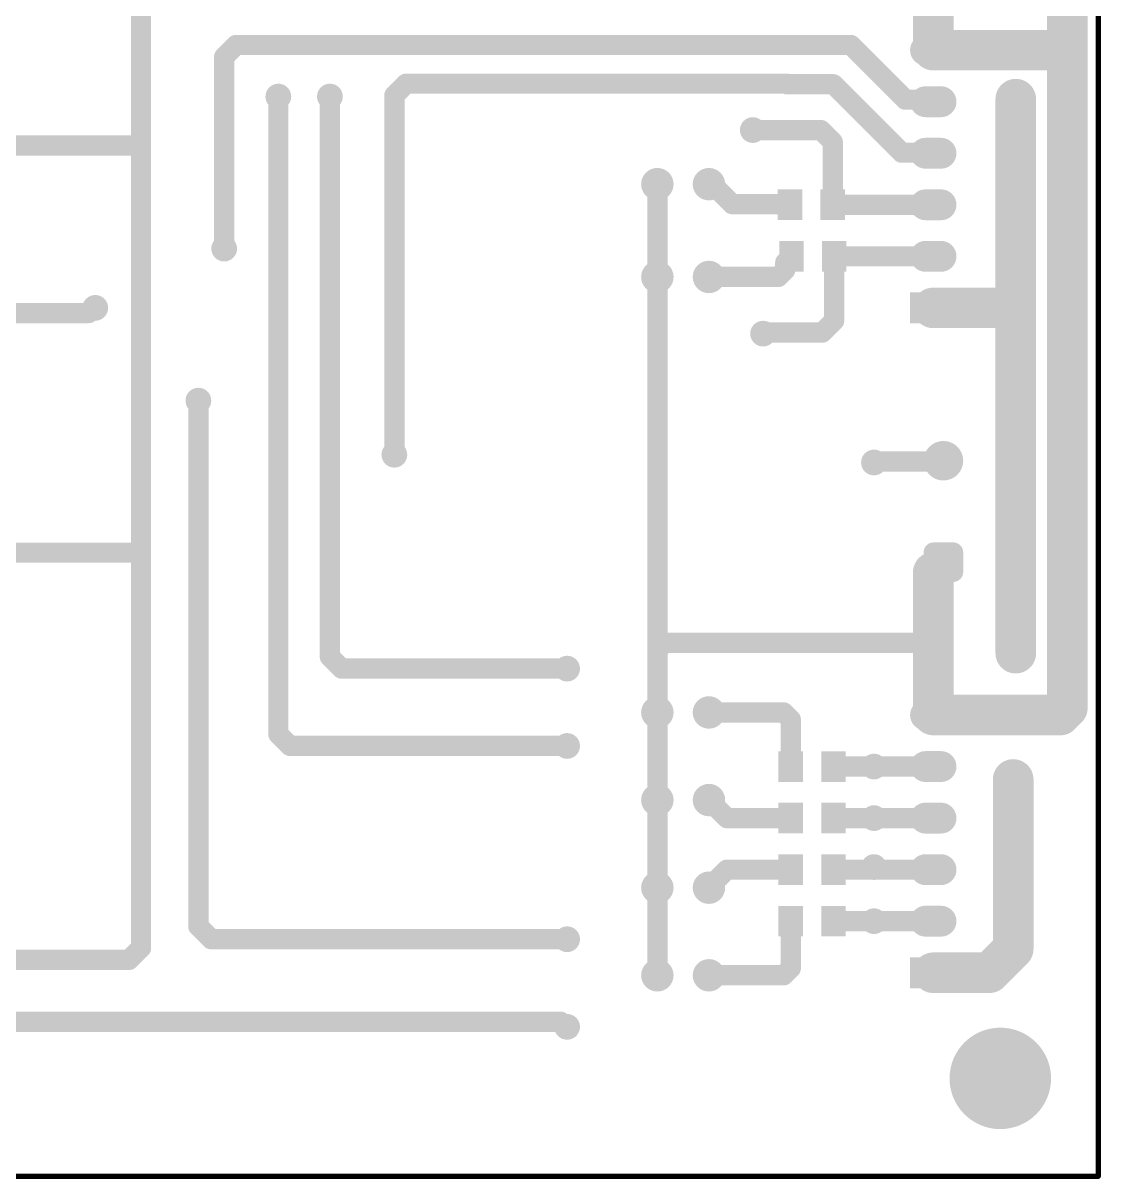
# Model space of a CAD drawing. Header units: millimetres. Extents: x 27 to 180, y 43 to 150.
# Drawn here: x 126.8 to 179.8, y 42.7 to 99.6 of the extents above; entities that cross this region are included whole.
import ezdxf

# ---------------------------------------------------------------- set-up
doc = ezdxf.new("R2010")
doc.units = ezdxf.units.MM
for name, color, linetype in [('BottomLayer', 5, 'Continuous'), ('Mechanical1', 6, 'Continuous'), ('MultiLayer', 9, 'Continuous'), ('PadHoleLayer', 156, 'Continuous'), ('ViaHoleLayer', 16, 'Continuous')]:
    doc.layers.add(name, color=color, linetype=linetype)

# ---------------------------------------------------------------- blocks, each defined once
blk = doc.blocks.new('V______CRCW0805__3_IPC_A_B_1')
at = {"layer": 'BottomLayer'}
for points in [[(-1.654, 0.754), (-0.448, 0.754), (-0.448, -0.754), (-1.654, -0.754)], [(0.448, 0.754), (1.654, 0.754), (1.654, -0.754), (0.448, -0.754)]]:
    blk.add_hatch(color=5, dxfattribs=at).paths.add_polyline_path(points)
blk = doc.blocks.new('V______CRCW0805__3_IPC_A_B_2')
at = {"layer": 'BottomLayer'}
for points in [[(-1.654, 0.754), (-0.448, 0.754), (-0.448, -0.754), (-1.654, -0.754)], [(0.448, 0.754), (1.654, 0.754), (1.654, -0.754), (0.448, -0.754)]]:
    blk.add_hatch(color=5, dxfattribs=at).paths.add_polyline_path(points)
blk = doc.blocks.new('V______CRCW0805__3_IPC_A_B_3')
at = {"layer": 'BottomLayer'}
for points in [[(-1.654, 0.754), (-0.448, 0.754), (-0.448, -0.754), (-1.654, -0.754)], [(0.448, 0.754), (1.654, 0.754), (1.654, -0.754), (0.448, -0.754)]]:
    blk.add_hatch(color=5, dxfattribs=at).paths.add_polyline_path(points)
blk = doc.blocks.new('V______CRCW0805__3_IPC_A_B_4')
at = {"layer": 'BottomLayer'}
for points in [[(-1.654, 0.754), (-0.448, 0.754), (-0.448, -0.754), (-1.654, -0.754)], [(0.448, 0.754), (1.654, 0.754), (1.654, -0.754), (0.448, -0.754)]]:
    blk.add_hatch(color=5, dxfattribs=at).paths.add_polyline_path(points)
blk = doc.blocks.new('V______CRCW0805__3_IPC_A_B_5')
at = {"layer": 'BottomLayer'}
for points in [[(-1.654, 0.754), (-0.448, 0.754), (-0.448, -0.754), (-1.654, -0.754)], [(0.448, 0.754), (1.654, 0.754), (1.654, -0.754), (0.448, -0.754)]]:
    blk.add_hatch(color=5, dxfattribs=at).paths.add_polyline_path(points)
blk = doc.blocks.new('V______CRCW0805__3_IPC_A_B_6')
at = {"layer": 'BottomLayer'}
for points in [[(-1.654, 0.754), (-0.448, 0.754), (-0.448, -0.754), (-1.654, -0.754)], [(0.448, 0.754), (1.654, 0.754), (1.654, -0.754), (0.448, -0.754)]]:
    blk.add_hatch(color=5, dxfattribs=at).paths.add_polyline_path(points)
blk = doc.blocks.new('T____3___7')
at = {"layer": 'BottomLayer'}
h = blk.add_hatch(color=5, dxfattribs=at)
edge = h.paths.add_edge_path()
edge.add_arc((-1.27, 0), 0.8, 0, 360)
h = blk.add_hatch(color=5, dxfattribs=at)
edge = h.paths.add_edge_path()
edge.add_arc((1.27, 0), 0.8, 0, 360)
at = {"layer": 'MultiLayer'}
h = blk.add_hatch(color=9, dxfattribs=at)
edge = h.paths.add_edge_path()
edge.add_arc((-1.27, 0), 0.8, 0, 360)
h = blk.add_hatch(color=9, dxfattribs=at)
edge = h.paths.add_edge_path()
edge.add_arc((1.27, 0), 0.8, 0, 360)
at = {"layer": 'PadHoleLayer'}
h = blk.add_hatch(color=156, dxfattribs=at)
edge = h.paths.add_edge_path()
edge.add_arc((-1.27, 0), 0.5, 0, 360)
h = blk.add_hatch(color=156, dxfattribs=at)
edge = h.paths.add_edge_path()
edge.add_arc((1.27, 0), 0.5, 0, 360)
blk = doc.blocks.new('T____3___8')
at = {"layer": 'BottomLayer'}
h = blk.add_hatch(color=5, dxfattribs=at)
edge = h.paths.add_edge_path()
edge.add_arc((-1.27, 0), 0.8, 0, 360)
h = blk.add_hatch(color=5, dxfattribs=at)
edge = h.paths.add_edge_path()
edge.add_arc((1.27, 0), 0.8, 0, 360)
at = {"layer": 'MultiLayer'}
h = blk.add_hatch(color=9, dxfattribs=at)
edge = h.paths.add_edge_path()
edge.add_arc((-1.27, 0), 0.8, 0, 360)
h = blk.add_hatch(color=9, dxfattribs=at)
edge = h.paths.add_edge_path()
edge.add_arc((1.27, 0), 0.8, 0, 360)
at = {"layer": 'PadHoleLayer'}
h = blk.add_hatch(color=156, dxfattribs=at)
edge = h.paths.add_edge_path()
edge.add_arc((-1.27, 0), 0.5, 0, 360)
h = blk.add_hatch(color=156, dxfattribs=at)
edge = h.paths.add_edge_path()
edge.add_arc((1.27, 0), 0.5, 0, 360)
blk = doc.blocks.new('T____3___9')
at = {"layer": 'BottomLayer'}
h = blk.add_hatch(color=5, dxfattribs=at)
edge = h.paths.add_edge_path()
edge.add_arc((-1.27, 0), 0.8, 0, 360)
h = blk.add_hatch(color=5, dxfattribs=at)
edge = h.paths.add_edge_path()
edge.add_arc((1.27, 0), 0.8, 0, 360)
at = {"layer": 'MultiLayer'}
h = blk.add_hatch(color=9, dxfattribs=at)
edge = h.paths.add_edge_path()
edge.add_arc((-1.27, 0), 0.8, 0, 360)
h = blk.add_hatch(color=9, dxfattribs=at)
edge = h.paths.add_edge_path()
edge.add_arc((1.27, 0), 0.8, 0, 360)
at = {"layer": 'PadHoleLayer'}
h = blk.add_hatch(color=156, dxfattribs=at)
edge = h.paths.add_edge_path()
edge.add_arc((-1.27, 0), 0.5, 0, 360)
h = blk.add_hatch(color=156, dxfattribs=at)
edge = h.paths.add_edge_path()
edge.add_arc((1.27, 0), 0.5, 0, 360)
blk = doc.blocks.new('T____3___10')
at = {"layer": 'BottomLayer'}
h = blk.add_hatch(color=5, dxfattribs=at)
edge = h.paths.add_edge_path()
edge.add_arc((-1.27, 0), 0.8, 0, 360)
h = blk.add_hatch(color=5, dxfattribs=at)
edge = h.paths.add_edge_path()
edge.add_arc((1.27, 0), 0.8, 0, 360)
at = {"layer": 'MultiLayer'}
h = blk.add_hatch(color=9, dxfattribs=at)
edge = h.paths.add_edge_path()
edge.add_arc((-1.27, 0), 0.8, 0, 360)
h = blk.add_hatch(color=9, dxfattribs=at)
edge = h.paths.add_edge_path()
edge.add_arc((1.27, 0), 0.8, 0, 360)
at = {"layer": 'PadHoleLayer'}
h = blk.add_hatch(color=156, dxfattribs=at)
edge = h.paths.add_edge_path()
edge.add_arc((-1.27, 0), 0.5, 0, 360)
h = blk.add_hatch(color=156, dxfattribs=at)
edge = h.paths.add_edge_path()
edge.add_arc((1.27, 0), 0.5, 0, 360)
blk = doc.blocks.new('T____3___11')
at = {"layer": 'BottomLayer'}
h = blk.add_hatch(color=5, dxfattribs=at)
edge = h.paths.add_edge_path()
edge.add_arc((-1.27, 0), 0.8, 0, 360)
h = blk.add_hatch(color=5, dxfattribs=at)
edge = h.paths.add_edge_path()
edge.add_arc((1.27, 0), 0.8, 0, 360)
at = {"layer": 'MultiLayer'}
h = blk.add_hatch(color=9, dxfattribs=at)
edge = h.paths.add_edge_path()
edge.add_arc((-1.27, 0), 0.8, 0, 360)
h = blk.add_hatch(color=9, dxfattribs=at)
edge = h.paths.add_edge_path()
edge.add_arc((1.27, 0), 0.8, 0, 360)
at = {"layer": 'PadHoleLayer'}
h = blk.add_hatch(color=156, dxfattribs=at)
edge = h.paths.add_edge_path()
edge.add_arc((-1.27, 0), 0.5, 0, 360)
h = blk.add_hatch(color=156, dxfattribs=at)
edge = h.paths.add_edge_path()
edge.add_arc((1.27, 0), 0.5, 0, 360)
blk = doc.blocks.new('T____3___12')
at = {"layer": 'BottomLayer'}
h = blk.add_hatch(color=5, dxfattribs=at)
edge = h.paths.add_edge_path()
edge.add_arc((-1.27, 0), 0.8, 0, 360)
h = blk.add_hatch(color=5, dxfattribs=at)
edge = h.paths.add_edge_path()
edge.add_arc((1.27, 0), 0.8, 0, 360)
at = {"layer": 'MultiLayer'}
h = blk.add_hatch(color=9, dxfattribs=at)
edge = h.paths.add_edge_path()
edge.add_arc((-1.27, 0), 0.8, 0, 360)
h = blk.add_hatch(color=9, dxfattribs=at)
edge = h.paths.add_edge_path()
edge.add_arc((1.27, 0), 0.8, 0, 360)
at = {"layer": 'PadHoleLayer'}
h = blk.add_hatch(color=156, dxfattribs=at)
edge = h.paths.add_edge_path()
edge.add_arc((-1.27, 0), 0.5, 0, 360)
h = blk.add_hatch(color=156, dxfattribs=at)
edge = h.paths.add_edge_path()
edge.add_arc((1.27, 0), 0.5, 0, 360)
blk = doc.blocks.new('691101710002_69')
at = {"layer": 'BottomLayer'}
h = blk.add_hatch(color=5, dxfattribs=at)
edge = h.paths.add_edge_path()
edge.add_arc((-2.988, -0.013), 0.487, 90, 180)
edge.add_line((-3.475, -0.013), (-3.475, -0.988))
edge.add_arc((-2.988, -0.988), 0.487, 180, 270)
edge.add_line((-2.988, -1.475), (-2.013, -1.475))
edge.add_arc((-2.013, -0.988), 0.487, 270, 360)
edge.add_line((-1.525, -0.988), (-1.525, -0.013))
edge.add_arc((-2.013, -0.013), 0.487, 0, 90)
edge.add_line((-2.013, 0.475), (-2.988, 0.475))
h = blk.add_hatch(color=5, dxfattribs=at)
edge = h.paths.add_edge_path()
edge.add_arc((2.5, -0.5), 0.975, 0, 360)
at = {"layer": 'MultiLayer'}
h = blk.add_hatch(color=9, dxfattribs=at)
edge = h.paths.add_edge_path()
edge.add_arc((-2.988, -0.013), 0.487, 90, 180)
edge.add_line((-3.475, -0.013), (-3.475, -0.988))
edge.add_arc((-2.988, -0.988), 0.487, 180, 270)
edge.add_line((-2.988, -1.475), (-2.013, -1.475))
edge.add_arc((-2.013, -0.988), 0.487, 270, 360)
edge.add_line((-1.525, -0.988), (-1.525, -0.013))
edge.add_arc((-2.013, -0.013), 0.487, 0, 90)
edge.add_line((-2.013, 0.475), (-2.988, 0.475))
h = blk.add_hatch(color=9, dxfattribs=at)
edge = h.paths.add_edge_path()
edge.add_arc((2.5, -0.5), 0.975, 0, 360)
at = {"layer": 'PadHoleLayer'}
h = blk.add_hatch(color=156, dxfattribs=at)
edge = h.paths.add_edge_path()
edge.add_arc((-2.5, -0.5), 0.65, 0, 360)
h = blk.add_hatch(color=156, dxfattribs=at)
edge = h.paths.add_edge_path()
edge.add_arc((2.5, -0.5), 0.65, 0, 360)
blk = doc.blocks.new('2_54_C___________6_B_70')
at = {"layer": 'BottomLayer'}
blk.add_hatch(color=5, dxfattribs=at).paths.add_polyline_path([(-0.508, 1.27), (1.016, 1.27), (1.016, -1.016), (-0.508, -1.016)])
h = blk.add_hatch(color=5, dxfattribs=at)
edge = h.paths.add_edge_path()
edge.add_arc((2.794, -0.254), 0.762, 180, 360)
edge.add_line((3.556, -0.254), (3.556, 0.508))
edge.add_arc((2.794, 0.508), 0.762, 0, 180)
edge.add_line((2.032, 0.508), (2.032, -0.254))
h = blk.add_hatch(color=5, dxfattribs=at)
edge = h.paths.add_edge_path()
edge.add_arc((5.334, -0.254), 0.762, 180, 360)
edge.add_line((6.096, -0.254), (6.096, 0.508))
edge.add_arc((5.334, 0.508), 0.762, 0, 180)
edge.add_line((4.572, 0.508), (4.572, -0.254))
h = blk.add_hatch(color=5, dxfattribs=at)
edge = h.paths.add_edge_path()
edge.add_arc((7.874, -0.254), 0.762, 180, 360)
edge.add_line((8.636, -0.254), (8.636, 0.508))
edge.add_arc((7.874, 0.508), 0.762, 0, 180)
edge.add_line((7.112, 0.508), (7.112, -0.254))
h = blk.add_hatch(color=5, dxfattribs=at)
edge = h.paths.add_edge_path()
edge.add_arc((10.414, -0.254), 0.762, 180, 360)
edge.add_line((11.176, -0.254), (11.176, 0.508))
edge.add_arc((10.414, 0.508), 0.762, 0, 180)
edge.add_line((9.652, 0.508), (9.652, -0.254))
h = blk.add_hatch(color=5, dxfattribs=at)
edge = h.paths.add_edge_path()
edge.add_arc((12.954, -0.254), 0.762, 180, 360)
edge.add_line((13.716, -0.254), (13.716, 0.508))
edge.add_arc((12.954, 0.508), 0.762, 0, 180)
edge.add_line((12.192, 0.508), (12.192, -0.254))
at = {"layer": 'MultiLayer'}
blk.add_hatch(color=9, dxfattribs=at).paths.add_polyline_path([(-0.508, 1.27), (1.016, 1.27), (1.016, -1.016), (-0.508, -1.016)])
h = blk.add_hatch(color=9, dxfattribs=at)
edge = h.paths.add_edge_path()
edge.add_arc((2.794, -0.254), 0.762, 180, 360)
edge.add_line((3.556, -0.254), (3.556, 0.508))
edge.add_arc((2.794, 0.508), 0.762, 0, 180)
edge.add_line((2.032, 0.508), (2.032, -0.254))
h = blk.add_hatch(color=9, dxfattribs=at)
edge = h.paths.add_edge_path()
edge.add_arc((5.334, -0.254), 0.762, 180, 360)
edge.add_line((6.096, -0.254), (6.096, 0.508))
edge.add_arc((5.334, 0.508), 0.762, 0, 180)
edge.add_line((4.572, 0.508), (4.572, -0.254))
h = blk.add_hatch(color=9, dxfattribs=at)
edge = h.paths.add_edge_path()
edge.add_arc((7.874, -0.254), 0.762, 180, 360)
edge.add_line((8.636, -0.254), (8.636, 0.508))
edge.add_arc((7.874, 0.508), 0.762, 0, 180)
edge.add_line((7.112, 0.508), (7.112, -0.254))
h = blk.add_hatch(color=9, dxfattribs=at)
edge = h.paths.add_edge_path()
edge.add_arc((10.414, -0.254), 0.762, 180, 360)
edge.add_line((11.176, -0.254), (11.176, 0.508))
edge.add_arc((10.414, 0.508), 0.762, 0, 180)
edge.add_line((9.652, 0.508), (9.652, -0.254))
h = blk.add_hatch(color=9, dxfattribs=at)
edge = h.paths.add_edge_path()
edge.add_arc((12.954, -0.254), 0.762, 180, 360)
edge.add_line((13.716, -0.254), (13.716, 0.508))
edge.add_arc((12.954, 0.508), 0.762, 0, 180)
edge.add_line((12.192, 0.508), (12.192, -0.254))
at = {"layer": 'PadHoleLayer'}
h = blk.add_hatch(color=156, dxfattribs=at)
edge = h.paths.add_edge_path()
edge.add_arc((0.254, 0.127), 0.508, 0, 360)
h = blk.add_hatch(color=156, dxfattribs=at)
edge = h.paths.add_edge_path()
edge.add_arc((2.794, 0.127), 0.508, 0, 360)
h = blk.add_hatch(color=156, dxfattribs=at)
edge = h.paths.add_edge_path()
edge.add_arc((5.334, 0.127), 0.508, 0, 360)
h = blk.add_hatch(color=156, dxfattribs=at)
edge = h.paths.add_edge_path()
edge.add_arc((7.874, 0.127), 0.508, 0, 360)
h = blk.add_hatch(color=156, dxfattribs=at)
edge = h.paths.add_edge_path()
edge.add_arc((10.414, 0.127), 0.508, 0, 360)
h = blk.add_hatch(color=156, dxfattribs=at)
edge = h.paths.add_edge_path()
edge.add_arc((12.954, 0.127), 0.508, 0, 360)
blk = doc.blocks.new('2_54_C___________6_B_71')
at = {"layer": 'BottomLayer'}
blk.add_hatch(color=5, dxfattribs=at).paths.add_polyline_path([(-0.508, 1.27), (1.016, 1.27), (1.016, -1.016), (-0.508, -1.016)])
h = blk.add_hatch(color=5, dxfattribs=at)
edge = h.paths.add_edge_path()
edge.add_arc((2.794, -0.254), 0.762, 180, 360)
edge.add_line((3.556, -0.254), (3.556, 0.508))
edge.add_arc((2.794, 0.508), 0.762, 0, 180)
edge.add_line((2.032, 0.508), (2.032, -0.254))
h = blk.add_hatch(color=5, dxfattribs=at)
edge = h.paths.add_edge_path()
edge.add_arc((5.334, -0.254), 0.762, 180, 360)
edge.add_line((6.096, -0.254), (6.096, 0.508))
edge.add_arc((5.334, 0.508), 0.762, 0, 180)
edge.add_line((4.572, 0.508), (4.572, -0.254))
h = blk.add_hatch(color=5, dxfattribs=at)
edge = h.paths.add_edge_path()
edge.add_arc((7.874, -0.254), 0.762, 180, 360)
edge.add_line((8.636, -0.254), (8.636, 0.508))
edge.add_arc((7.874, 0.508), 0.762, 0, 180)
edge.add_line((7.112, 0.508), (7.112, -0.254))
h = blk.add_hatch(color=5, dxfattribs=at)
edge = h.paths.add_edge_path()
edge.add_arc((10.414, -0.254), 0.762, 180, 360)
edge.add_line((11.176, -0.254), (11.176, 0.508))
edge.add_arc((10.414, 0.508), 0.762, 0, 180)
edge.add_line((9.652, 0.508), (9.652, -0.254))
h = blk.add_hatch(color=5, dxfattribs=at)
edge = h.paths.add_edge_path()
edge.add_arc((12.954, -0.254), 0.762, 180, 360)
edge.add_line((13.716, -0.254), (13.716, 0.508))
edge.add_arc((12.954, 0.508), 0.762, 0, 180)
edge.add_line((12.192, 0.508), (12.192, -0.254))
at = {"layer": 'MultiLayer'}
blk.add_hatch(color=9, dxfattribs=at).paths.add_polyline_path([(-0.508, 1.27), (1.016, 1.27), (1.016, -1.016), (-0.508, -1.016)])
h = blk.add_hatch(color=9, dxfattribs=at)
edge = h.paths.add_edge_path()
edge.add_arc((2.794, -0.254), 0.762, 180, 360)
edge.add_line((3.556, -0.254), (3.556, 0.508))
edge.add_arc((2.794, 0.508), 0.762, 0, 180)
edge.add_line((2.032, 0.508), (2.032, -0.254))
h = blk.add_hatch(color=9, dxfattribs=at)
edge = h.paths.add_edge_path()
edge.add_arc((5.334, -0.254), 0.762, 180, 360)
edge.add_line((6.096, -0.254), (6.096, 0.508))
edge.add_arc((5.334, 0.508), 0.762, 0, 180)
edge.add_line((4.572, 0.508), (4.572, -0.254))
h = blk.add_hatch(color=9, dxfattribs=at)
edge = h.paths.add_edge_path()
edge.add_arc((7.874, -0.254), 0.762, 180, 360)
edge.add_line((8.636, -0.254), (8.636, 0.508))
edge.add_arc((7.874, 0.508), 0.762, 0, 180)
edge.add_line((7.112, 0.508), (7.112, -0.254))
h = blk.add_hatch(color=9, dxfattribs=at)
edge = h.paths.add_edge_path()
edge.add_arc((10.414, -0.254), 0.762, 180, 360)
edge.add_line((11.176, -0.254), (11.176, 0.508))
edge.add_arc((10.414, 0.508), 0.762, 0, 180)
edge.add_line((9.652, 0.508), (9.652, -0.254))
h = blk.add_hatch(color=9, dxfattribs=at)
edge = h.paths.add_edge_path()
edge.add_arc((12.954, -0.254), 0.762, 180, 360)
edge.add_line((13.716, -0.254), (13.716, 0.508))
edge.add_arc((12.954, 0.508), 0.762, 0, 180)
edge.add_line((12.192, 0.508), (12.192, -0.254))
at = {"layer": 'PadHoleLayer'}
h = blk.add_hatch(color=156, dxfattribs=at)
edge = h.paths.add_edge_path()
edge.add_arc((0.254, 0.127), 0.508, 0, 360)
h = blk.add_hatch(color=156, dxfattribs=at)
edge = h.paths.add_edge_path()
edge.add_arc((2.794, 0.127), 0.508, 0, 360)
h = blk.add_hatch(color=156, dxfattribs=at)
edge = h.paths.add_edge_path()
edge.add_arc((5.334, 0.127), 0.508, 0, 360)
h = blk.add_hatch(color=156, dxfattribs=at)
edge = h.paths.add_edge_path()
edge.add_arc((7.874, 0.127), 0.508, 0, 360)
h = blk.add_hatch(color=156, dxfattribs=at)
edge = h.paths.add_edge_path()
edge.add_arc((10.414, 0.127), 0.508, 0, 360)
h = blk.add_hatch(color=156, dxfattribs=at)
edge = h.paths.add_edge_path()
edge.add_arc((12.954, 0.127), 0.508, 0, 360)

msp = doc.modelspace()

# ---------------------------------------------------------------- hatches: boundary and pattern name
at = {"layer": 'BottomLayer'}
h = msp.add_hatch(color=5, dxfattribs=at)
edge = h.paths.add_edge_path()
edge.add_arc((139.319, 96.012), 0.635, 0, 360)
h = msp.add_hatch(color=5, dxfattribs=at)
edge = h.paths.add_edge_path()
edge.add_arc((141.859, 96.012), 0.635, 0, 360)
h = msp.add_hatch(color=5, dxfattribs=at)
edge = h.paths.add_edge_path()
edge.add_arc((175.641, 95.885), 0.635, 0, 360)
h = msp.add_hatch(color=5, dxfattribs=at)
edge = h.paths.add_edge_path()
edge.add_arc((162.687, 94.361), 0.635, 0, 360)
h = msp.add_hatch(color=5, dxfattribs=at)
edge = h.paths.add_edge_path()
edge.add_arc((136.652, 88.519), 0.635, 0, 360)
h = msp.add_hatch(color=5, dxfattribs=at)
edge = h.paths.add_edge_path()
edge.add_arc((130.302, 85.598), 0.635, 0, 360)
h = msp.add_hatch(color=5, dxfattribs=at)
edge = h.paths.add_edge_path()
edge.add_arc((163.195, 84.328), 0.635, 0, 360)
h = msp.add_hatch(color=5, dxfattribs=at)
edge = h.paths.add_edge_path()
edge.add_arc((135.382, 81.026), 0.635, 0, 360)
h = msp.add_hatch(color=5, dxfattribs=at)
edge = h.paths.add_edge_path()
edge.add_arc((145.034, 78.359), 0.635, 0, 360)
h = msp.add_hatch(color=5, dxfattribs=at)
edge = h.paths.add_edge_path()
edge.add_arc((168.656, 77.978), 0.635, 0, 360)
h = msp.add_hatch(color=5, dxfattribs=at)
edge = h.paths.add_edge_path()
edge.add_arc((175.641, 68.58), 0.635, 0, 360)
h = msp.add_hatch(color=5, dxfattribs=at)
edge = h.paths.add_edge_path()
edge.add_arc((153.543, 67.818), 0.635, 0, 360)
h = msp.add_hatch(color=5, dxfattribs=at)
edge = h.paths.add_edge_path()
edge.add_arc((153.543, 64.008), 0.635, 0, 360)
h = msp.add_hatch(color=5, dxfattribs=at)
edge = h.paths.add_edge_path()
edge.add_arc((168.656, 62.992), 0.635, 0, 360)
h = msp.add_hatch(color=5, dxfattribs=at)
edge = h.paths.add_edge_path()
edge.add_arc((175.514, 62.357), 0.635, 0, 360)
h = msp.add_hatch(color=5, dxfattribs=at)
edge = h.paths.add_edge_path()
edge.add_arc((168.656, 60.452), 0.635, 0, 360)
h = msp.add_hatch(color=5, dxfattribs=at)
edge = h.paths.add_edge_path()
edge.add_arc((168.656, 58.039), 0.635, 0, 360)
h = msp.add_hatch(color=5, dxfattribs=at)
edge = h.paths.add_edge_path()
edge.add_arc((168.656, 55.372), 0.635, 0, 360)
h = msp.add_hatch(color=5, dxfattribs=at)
edge = h.paths.add_edge_path()
edge.add_arc((153.543, 54.483), 0.635, 0, 360)
h = msp.add_hatch(color=5, dxfattribs=at)
edge = h.paths.add_edge_path()
edge.add_arc((153.543, 50.165), 0.635, 0, 360)
h = msp.add_hatch(color=5, dxfattribs=at)
edge = h.paths.add_edge_path()
edge.add_arc((174.879, 47.625), 2.5, 0, 360)
at = {"layer": 'PadHoleLayer'}
h = msp.add_hatch(color=156, dxfattribs=at)
edge = h.paths.add_edge_path()
edge.add_arc((174.879, 47.625), 1.5, 0, 360)
at = {"layer": 'ViaHoleLayer'}
h = msp.add_hatch(color=16, dxfattribs=at)
edge = h.paths.add_edge_path()
edge.add_arc((139.319, 96.012), 0.356, 0, 360)
h = msp.add_hatch(color=16, dxfattribs=at)
edge = h.paths.add_edge_path()
edge.add_arc((141.859, 96.012), 0.356, 0, 360)
h = msp.add_hatch(color=16, dxfattribs=at)
edge = h.paths.add_edge_path()
edge.add_arc((175.641, 95.885), 0.356, 0, 360)
h = msp.add_hatch(color=16, dxfattribs=at)
edge = h.paths.add_edge_path()
edge.add_arc((162.687, 94.361), 0.356, 0, 360)
h = msp.add_hatch(color=16, dxfattribs=at)
edge = h.paths.add_edge_path()
edge.add_arc((136.652, 88.519), 0.356, 0, 360)
h = msp.add_hatch(color=16, dxfattribs=at)
edge = h.paths.add_edge_path()
edge.add_arc((130.302, 85.598), 0.356, 0, 360)
h = msp.add_hatch(color=16, dxfattribs=at)
edge = h.paths.add_edge_path()
edge.add_arc((163.195, 84.328), 0.356, 0, 360)
h = msp.add_hatch(color=16, dxfattribs=at)
edge = h.paths.add_edge_path()
edge.add_arc((135.382, 81.026), 0.356, 0, 360)
h = msp.add_hatch(color=16, dxfattribs=at)
edge = h.paths.add_edge_path()
edge.add_arc((145.034, 78.359), 0.356, 0, 360)
h = msp.add_hatch(color=16, dxfattribs=at)
edge = h.paths.add_edge_path()
edge.add_arc((168.656, 77.978), 0.356, 0, 360)
h = msp.add_hatch(color=16, dxfattribs=at)
edge = h.paths.add_edge_path()
edge.add_arc((175.641, 68.58), 0.356, 0, 360)
h = msp.add_hatch(color=16, dxfattribs=at)
edge = h.paths.add_edge_path()
edge.add_arc((153.543, 67.818), 0.356, 0, 360)
h = msp.add_hatch(color=16, dxfattribs=at)
edge = h.paths.add_edge_path()
edge.add_arc((153.543, 64.008), 0.356, 0, 360)
h = msp.add_hatch(color=16, dxfattribs=at)
edge = h.paths.add_edge_path()
edge.add_arc((168.656, 62.992), 0.356, 0, 360)
h = msp.add_hatch(color=16, dxfattribs=at)
edge = h.paths.add_edge_path()
edge.add_arc((175.514, 62.357), 0.356, 0, 360)
h = msp.add_hatch(color=16, dxfattribs=at)
edge = h.paths.add_edge_path()
edge.add_arc((168.656, 60.452), 0.356, 0, 360)
h = msp.add_hatch(color=16, dxfattribs=at)
edge = h.paths.add_edge_path()
edge.add_arc((168.656, 58.039), 0.356, 0, 360)
h = msp.add_hatch(color=16, dxfattribs=at)
edge = h.paths.add_edge_path()
edge.add_arc((168.656, 55.372), 0.356, 0, 360)
h = msp.add_hatch(color=16, dxfattribs=at)
edge = h.paths.add_edge_path()
edge.add_arc((153.543, 54.483), 0.356, 0, 360)
h = msp.add_hatch(color=16, dxfattribs=at)
edge = h.paths.add_edge_path()
edge.add_arc((153.543, 50.165), 0.356, 0, 360)

# ---------------------------------------------------------------- linework, layer by layer
at = {"layer": 'BottomLayer'}
for points, const_width in [([(178.181, 98.171), (178.181, 132.491)], 2), ([(132.556, 93.726), (132.556, 112.395)], 1), ([(171.577, 98.298), (171.577, 107.474)], 2), ([(171.577, 98.298), (178.054, 98.298)], 2), ([(178.054, 98.298), (178.181, 98.171)], 2), ([(178.181, 65.883), (178.181, 98.171)], 2), ([(136.652, 97.966), (137.238, 98.552)], 1), ([(137.238, 98.552), (167.513, 98.552)], 1), ([(167.513, 98.552), (170.207, 95.858)], 1), ([(136.652, 88.519), (136.652, 97.966)], 1), ([(145.034, 96.061), (145.62, 96.647)], 1), ([(145.62, 96.647), (164.338, 96.647)], 1), ([(164.338, 96.647), (164.368, 96.617)], 1), ([(164.368, 96.617), (166.654, 96.617)], 1), ([(166.654, 96.617), (170.025, 93.246)], 1), ([(175.641, 85.598), (175.641, 95.885)], 2), ([(139.319, 64.594), (139.319, 96.012)], 1), ([(141.859, 68.404), (141.859, 96.012)], 1), ([(145.034, 78.359), (145.034, 96.061)], 1), ([(170.207, 95.858), (171.477, 95.858)], 1), ([(171.477, 95.858), (171.577, 95.758)], 1), ([(162.687, 94.361), (166.038, 94.361)], 1), ([(166.038, 94.361), (166.624, 93.775)], 1), ([(122.204, 93.599), (132.429, 93.599)], 1), ([(132.429, 93.599), (132.556, 93.726)], 1), ([(132.556, 73.533), (132.556, 93.726)], 1), ([(166.624, 90.678), (166.624, 93.775)], 1), ([(170.025, 93.246), (171.549, 93.246)], 1), ([(171.549, 93.246), (171.577, 93.218)], 1), ([(157.988, 87.122), (157.988, 91.694)], 1), ([(160.528, 91.694), (160.69, 91.694)], 1), ([(160.69, 91.694), (161.674, 90.71)], 1), ([(161.674, 90.71), (164.419, 90.71)], 1), ([(164.419, 90.71), (164.451, 90.678)], 1), ([(164.451, 90.678), (164.522, 90.678)], 1), ([(166.624, 90.678), (171.577, 90.678)], 1), ([(164.289, 87.835), (164.592, 88.138)], 1), ([(164.289, 87.473), (164.289, 87.835)], 1), ([(166.694, 84.965), (166.694, 88.138)], 1), ([(166.694, 88.138), (171.577, 88.138)], 1), ([(163.937, 87.122), (164.289, 87.473)], 1), ([(157.988, 68.737), (157.988, 87.122)], 1), ([(160.528, 87.122), (163.937, 87.122)], 1), ([(171.577, 85.598), (175.641, 85.598)], 2), ([(175.641, 68.58), (175.641, 85.598)], 2), ([(129.975, 85.344), (130.229, 85.598)], 1), ([(130.229, 85.598), (130.302, 85.598)], 1), ([(124.46, 85.344), (129.975, 85.344)], 1), ([(166.108, 84.38), (166.694, 84.965)], 1), ([(163.195, 84.328), (163.247, 84.38)], 1), ([(163.247, 84.38), (166.108, 84.38)], 1), ([(135.382, 55.118), (135.382, 81.026)], 1), ([(168.656, 77.978), (168.699, 78.021)], 1), ([(168.699, 78.021), (172.034, 78.021)], 1), ([(172.034, 78.021), (172.077, 78.065)], 1), ([(122.204, 73.533), (132.556, 73.533)], 1), ([(132.556, 54.053), (132.556, 73.533)], 1), ([(171.577, 69.048), (171.577, 72.565)], 2), ([(171.577, 72.565), (172.077, 73.065)], 1), ([(171.537, 69.088), (171.577, 69.048)], 2), ([(157.988, 68.737), (158.339, 69.088)], 1), ([(158.339, 69.088), (171.537, 69.088)], 1), ([(171.577, 65.532), (171.577, 69.048)], 2), ([(157.988, 65.659), (157.988, 68.737)], 1), ([(141.859, 68.404), (142.445, 67.818)], 1), ([(142.445, 67.818), (153.543, 67.818)], 1), ([(177.83, 65.532), (178.181, 65.883)], 2), ([(157.988, 61.341), (157.988, 65.659)], 1), ([(160.528, 65.659), (164.206, 65.659)], 1), ([(164.206, 65.659), (164.557, 65.308)], 1), ([(171.577, 65.532), (177.83, 65.532)], 2), ([(164.557, 62.992), (164.557, 65.308)], 1), ([(139.319, 64.594), (139.905, 64.008)], 1), ([(139.905, 64.008), (153.543, 64.008)], 1), ([(166.659, 62.992), (168.656, 62.992)], 1), ([(168.656, 62.992), (171.577, 62.992)], 1), ([(175.514, 54.004), (175.514, 62.357)], 2), ([(157.988, 57.023), (157.988, 61.341)], 1), ([(160.528, 61.341), (161.417, 60.452)], 1), ([(161.417, 60.452), (164.557, 60.452)], 1), ([(166.659, 60.452), (168.656, 60.452)], 1), ([(168.656, 60.452), (171.577, 60.452)], 1), ([(160.528, 57.023), (161.417, 57.912)], 1), ([(161.417, 57.912), (164.557, 57.912)], 1), ([(166.659, 57.912), (168.456, 57.912)], 1), ([(168.456, 57.912), (168.583, 58.039)], 1), ([(168.583, 58.039), (168.656, 58.039)], 1), ([(168.656, 58.039), (168.729, 58.039)], 1), ([(168.729, 58.039), (168.856, 57.912)], 1), ([(168.856, 57.912), (171.577, 57.912)], 1), ([(157.988, 52.705), (157.988, 57.023)], 1), ([(164.557, 53.056), (164.557, 55.372)], 1), ([(166.659, 55.372), (168.656, 55.372)], 1), ([(168.656, 55.372), (171.577, 55.372)], 1), ([(135.382, 55.118), (136.017, 54.483)], 1), ([(136.017, 54.483), (153.543, 54.483)], 1), ([(174.342, 52.832), (175.514, 54.004)], 2), ([(131.97, 53.467), (132.556, 54.053)], 1), ([(122.204, 53.467), (131.97, 53.467)], 1), ([(164.206, 52.705), (164.557, 53.056)], 1), ([(171.577, 52.832), (174.342, 52.832)], 2), ([(160.528, 52.705), (164.206, 52.705)], 1), ([(118.364, 50.419), (153.216, 50.419)], 1), ([(153.216, 50.419), (153.47, 50.165)], 1), ([(153.47, 50.165), (153.543, 50.165)], 1)]:
    msp.add_lwpolyline(points, dxfattribs=dict(at, const_width=const_width))
for points, const_width in [([(171.077, 98.298, 1), (172.077, 98.298, 1)], 1), ([(171.077, 98.298, 1), (172.077, 98.298, 1)], 1), ([(177.554, 98.298, 1), (178.554, 98.298, 1)], 1), ([(177.554, 98.298, 1), (178.554, 98.298, 1)], 1), ([(177.681, 98.171, 1), (178.681, 98.171, 1)], 1), ([(177.681, 98.171, 1), (178.681, 98.171, 1)], 1), ([(177.681, 98.171, 1), (178.681, 98.171, 1)], 1), ([(136.988, 98.552, 1), (137.488, 98.552, 1)], 0.5), ([(136.988, 98.552, 1), (137.488, 98.552, 1)], 0.5), ([(167.263, 98.552, 1), (167.763, 98.552, 1)], 0.5), ([(167.263, 98.552, 1), (167.763, 98.552, 1)], 0.5), ([(136.402, 97.966, 1), (136.902, 97.966, 1)], 0.5), ([(136.402, 97.966, 1), (136.902, 97.966, 1)], 0.5), ([(145.37, 96.647, 1), (145.87, 96.647, 1)], 0.5), ([(145.37, 96.647, 1), (145.87, 96.647, 1)], 0.5), ([(164.088, 96.647, 1), (164.588, 96.647, 1)], 0.5), ([(164.088, 96.647, 1), (164.588, 96.647, 1)], 0.5), ([(164.118, 96.617, 1), (164.618, 96.617, 1)], 0.5), ([(164.118, 96.617, 1), (164.618, 96.617, 1)], 0.5), ([(166.404, 96.617, 1), (166.904, 96.617, 1)], 0.5), ([(166.404, 96.617, 1), (166.904, 96.617, 1)], 0.5), ([(175.141, 95.885, 1), (176.141, 95.885, 1)], 1), ([(139.069, 96.012, 1), (139.569, 96.012, 1)], 0.5), ([(141.609, 96.012, 1), (142.109, 96.012, 1)], 0.5), ([(144.784, 96.061, 1), (145.284, 96.061, 1)], 0.5), ([(144.784, 96.061, 1), (145.284, 96.061, 1)], 0.5), ([(169.957, 95.858, 1), (170.457, 95.858, 1)], 0.5), ([(169.957, 95.858, 1), (170.457, 95.858, 1)], 0.5), ([(171.227, 95.858, 1), (171.727, 95.858, 1)], 0.5), ([(171.227, 95.858, 1), (171.727, 95.858, 1)], 0.5), ([(171.327, 95.758, 1), (171.827, 95.758, 1)], 0.5), ([(162.437, 94.361, 1), (162.937, 94.361, 1)], 0.5), ([(165.788, 94.361, 1), (166.288, 94.361, 1)], 0.5), ([(165.788, 94.361, 1), (166.288, 94.361, 1)], 0.5), ([(132.179, 93.599, 1), (132.679, 93.599, 1)], 0.5), ([(132.179, 93.599, 1), (132.679, 93.599, 1)], 0.5), ([(132.306, 93.726, 1), (132.806, 93.726, 1)], 0.5), ([(132.306, 93.726, 1), (132.806, 93.726, 1)], 0.5), ([(132.306, 93.726, 1), (132.806, 93.726, 1)], 0.5), ([(166.374, 93.775, 1), (166.874, 93.775, 1)], 0.5), ([(166.374, 93.775, 1), (166.874, 93.775, 1)], 0.5), ([(169.775, 93.246, 1), (170.275, 93.246, 1)], 0.5), ([(169.775, 93.246, 1), (170.275, 93.246, 1)], 0.5), ([(171.299, 93.246, 1), (171.799, 93.246, 1)], 0.5), ([(171.299, 93.246, 1), (171.799, 93.246, 1)], 0.5), ([(171.327, 93.218, 1), (171.827, 93.218, 1)], 0.5), ([(157.738, 91.694, 1), (158.238, 91.694, 1)], 0.5), ([(160.278, 91.694, 1), (160.778, 91.694, 1)], 0.5), ([(160.44, 91.694, 1), (160.94, 91.694, 1)], 0.5), ([(160.44, 91.694, 1), (160.94, 91.694, 1)], 0.5), ([(161.424, 90.71, 1), (161.924, 90.71, 1)], 0.5), ([(161.424, 90.71, 1), (161.924, 90.71, 1)], 0.5), ([(164.169, 90.71, 1), (164.669, 90.71, 1)], 0.5), ([(164.169, 90.71, 1), (164.669, 90.71, 1)], 0.5), ([(164.201, 90.678, 1), (164.701, 90.678, 1)], 0.5), ([(164.201, 90.678, 1), (164.701, 90.678, 1)], 0.5), ([(164.272, 90.678, 1), (164.772, 90.678, 1)], 0.5), ([(166.374, 90.678, 1), (166.874, 90.678, 1)], 0.5), ([(166.374, 90.678, 1), (166.874, 90.678, 1)], 0.5), ([(171.327, 90.678, 1), (171.827, 90.678, 1)], 0.5), ([(136.402, 88.519, 1), (136.902, 88.519, 1)], 0.5), ([(164.039, 87.835, 1), (164.539, 87.835, 1)], 0.5), ([(164.039, 87.835, 1), (164.539, 87.835, 1)], 0.5), ([(164.342, 88.138, 1), (164.842, 88.138, 1)], 0.5), ([(166.444, 88.138, 1), (166.944, 88.138, 1)], 0.5), ([(166.444, 88.138, 1), (166.944, 88.138, 1)], 0.5), ([(171.327, 88.138, 1), (171.827, 88.138, 1)], 0.5), ([(164.039, 87.473, 1), (164.539, 87.473, 1)], 0.5), ([(164.039, 87.473, 1), (164.539, 87.473, 1)], 0.5), ([(157.738, 87.122, 1), (158.238, 87.122, 1)], 0.5), ([(157.738, 87.122, 1), (158.238, 87.122, 1)], 0.5), ([(160.278, 87.122, 1), (160.778, 87.122, 1)], 0.5), ([(163.687, 87.122, 1), (164.187, 87.122, 1)], 0.5), ([(163.687, 87.122, 1), (164.187, 87.122, 1)], 0.5), ([(171.077, 85.598, 1), (172.077, 85.598, 1)], 1), ([(175.141, 85.598, 1), (176.141, 85.598, 1)], 1), ([(175.141, 85.598, 1), (176.141, 85.598, 1)], 1), ([(175.141, 85.598, 1), (176.141, 85.598, 1)], 1), ([(129.979, 85.598, 1), (130.479, 85.598, 1)], 0.5), ([(129.979, 85.598, 1), (130.479, 85.598, 1)], 0.5), ([(130.052, 85.598, 1), (130.552, 85.598, 1)], 0.5), ([(129.725, 85.344, 1), (130.225, 85.344, 1)], 0.5), ([(129.725, 85.344, 1), (130.225, 85.344, 1)], 0.5), ([(166.444, 84.965, 1), (166.944, 84.965, 1)], 0.5), ([(166.444, 84.965, 1), (166.944, 84.965, 1)], 0.5), ([(162.997, 84.38, 1), (163.497, 84.38, 1)], 0.5), ([(162.997, 84.38, 1), (163.497, 84.38, 1)], 0.5), ([(165.858, 84.38, 1), (166.358, 84.38, 1)], 0.5), ([(165.858, 84.38, 1), (166.358, 84.38, 1)], 0.5), ([(162.945, 84.328, 1), (163.445, 84.328, 1)], 0.5), ([(135.132, 81.026, 1), (135.632, 81.026, 1)], 0.5), ([(144.784, 78.359, 1), (145.284, 78.359, 1)], 0.5), ([(168.406, 77.978, 1), (168.906, 77.978, 1)], 0.5), ([(168.449, 78.021, 1), (168.949, 78.021, 1)], 0.5), ([(168.449, 78.021, 1), (168.949, 78.021, 1)], 0.5), ([(171.784, 78.021, 1), (172.284, 78.021, 1)], 0.5), ([(171.784, 78.021, 1), (172.284, 78.021, 1)], 0.5), ([(171.827, 78.065, 1), (172.327, 78.065, 1)], 0.5), ([(132.306, 73.533, 1), (132.806, 73.533, 1)], 0.5), ([(132.306, 73.533, 1), (132.806, 73.533, 1)], 0.5), ([(132.306, 73.533, 1), (132.806, 73.533, 1)], 0.5), ([(171.077, 72.565, 1), (172.077, 72.565, 1)], 1), ([(171.827, 73.065, 1), (172.327, 73.065, 1)], 0.5), ([(171.327, 72.565, 1), (171.827, 72.565, 1)], 0.5), ([(171.037, 69.088, 1), (172.037, 69.088, 1)], 1), ([(158.089, 69.088, 1), (158.589, 69.088, 1)], 0.5), ([(158.089, 69.088, 1), (158.589, 69.088, 1)], 0.5), ([(171.077, 69.048, 1), (172.077, 69.048, 1)], 1), ([(171.077, 69.048, 1), (172.077, 69.048, 1)], 1), ([(171.077, 69.048, 1), (172.077, 69.048, 1)], 1), ([(171.287, 69.088, 1), (171.787, 69.088, 1)], 0.5), ([(175.141, 68.58, 1), (176.141, 68.58, 1)], 1), ([(157.738, 68.737, 1), (158.238, 68.737, 1)], 0.5), ([(157.738, 68.737, 1), (158.238, 68.737, 1)], 0.5), ([(157.738, 68.737, 1), (158.238, 68.737, 1)], 0.5), ([(141.609, 68.404, 1), (142.109, 68.404, 1)], 0.5), ([(141.609, 68.404, 1), (142.109, 68.404, 1)], 0.5), ([(142.195, 67.818, 1), (142.695, 67.818, 1)], 0.5), ([(142.195, 67.818, 1), (142.695, 67.818, 1)], 0.5), ([(153.293, 67.818, 1), (153.793, 67.818, 1)], 0.5), ([(177.681, 65.883, 1), (178.681, 65.883, 1)], 1), ([(177.681, 65.883, 1), (178.681, 65.883, 1)], 1), ([(157.738, 65.659, 1), (158.238, 65.659, 1)], 0.5), ([(157.738, 65.659, 1), (158.238, 65.659, 1)], 0.5), ([(160.278, 65.659, 1), (160.778, 65.659, 1)], 0.5), ([(163.956, 65.659, 1), (164.456, 65.659, 1)], 0.5), ([(163.956, 65.659, 1), (164.456, 65.659, 1)], 0.5), ([(171.077, 65.532, 1), (172.077, 65.532, 1)], 1), ([(171.077, 65.532, 1), (172.077, 65.532, 1)], 1), ([(177.33, 65.532, 1), (178.33, 65.532, 1)], 1), ([(177.33, 65.532, 1), (178.33, 65.532, 1)], 1), ([(164.307, 65.308, 1), (164.807, 65.308, 1)], 0.5), ([(164.307, 65.308, 1), (164.807, 65.308, 1)], 0.5), ([(139.069, 64.594, 1), (139.569, 64.594, 1)], 0.5), ([(139.069, 64.594, 1), (139.569, 64.594, 1)], 0.5), ([(139.655, 64.008, 1), (140.155, 64.008, 1)], 0.5), ([(139.655, 64.008, 1), (140.155, 64.008, 1)], 0.5), ([(153.293, 64.008, 1), (153.793, 64.008, 1)], 0.5), ([(164.307, 62.992, 1), (164.807, 62.992, 1)], 0.5), ([(166.409, 62.992, 1), (166.909, 62.992, 1)], 0.5), ([(168.406, 62.992, 1), (168.906, 62.992, 1)], 0.5), ([(168.406, 62.992, 1), (168.906, 62.992, 1)], 0.5), ([(171.327, 62.992, 1), (171.827, 62.992, 1)], 0.5), ([(175.014, 62.357, 1), (176.014, 62.357, 1)], 1), ([(157.738, 61.341, 1), (158.238, 61.341, 1)], 0.5), ([(157.738, 61.341, 1), (158.238, 61.341, 1)], 0.5), ([(160.278, 61.341, 1), (160.778, 61.341, 1)], 0.5), ([(161.167, 60.452, 1), (161.667, 60.452, 1)], 0.5), ([(161.167, 60.452, 1), (161.667, 60.452, 1)], 0.5), ([(164.307, 60.452, 1), (164.807, 60.452, 1)], 0.5), ([(166.409, 60.452, 1), (166.909, 60.452, 1)], 0.5), ([(168.406, 60.452, 1), (168.906, 60.452, 1)], 0.5), ([(168.406, 60.452, 1), (168.906, 60.452, 1)], 0.5), ([(171.327, 60.452, 1), (171.827, 60.452, 1)], 0.5), ([(161.167, 57.912, 1), (161.667, 57.912, 1)], 0.5), ([(161.167, 57.912, 1), (161.667, 57.912, 1)], 0.5), ([(164.307, 57.912, 1), (164.807, 57.912, 1)], 0.5), ([(166.409, 57.912, 1), (166.909, 57.912, 1)], 0.5), ([(168.206, 57.912, 1), (168.706, 57.912, 1)], 0.5), ([(168.206, 57.912, 1), (168.706, 57.912, 1)], 0.5), ([(168.333, 58.039, 1), (168.833, 58.039, 1)], 0.5), ([(168.333, 58.039, 1), (168.833, 58.039, 1)], 0.5), ([(168.406, 58.039, 1), (168.906, 58.039, 1)], 0.5), ([(168.406, 58.039, 1), (168.906, 58.039, 1)], 0.5), ([(168.479, 58.039, 1), (168.979, 58.039, 1)], 0.5), ([(168.479, 58.039, 1), (168.979, 58.039, 1)], 0.5), ([(168.606, 57.912, 1), (169.106, 57.912, 1)], 0.5), ([(168.606, 57.912, 1), (169.106, 57.912, 1)], 0.5), ([(171.327, 57.912, 1), (171.827, 57.912, 1)], 0.5), ([(157.738, 57.023, 1), (158.238, 57.023, 1)], 0.5), ([(157.738, 57.023, 1), (158.238, 57.023, 1)], 0.5), ([(160.278, 57.023, 1), (160.778, 57.023, 1)], 0.5), ([(164.307, 55.372, 1), (164.807, 55.372, 1)], 0.5), ([(166.409, 55.372, 1), (166.909, 55.372, 1)], 0.5), ([(168.406, 55.372, 1), (168.906, 55.372, 1)], 0.5), ([(168.406, 55.372, 1), (168.906, 55.372, 1)], 0.5), ([(171.327, 55.372, 1), (171.827, 55.372, 1)], 0.5), ([(135.132, 55.118, 1), (135.632, 55.118, 1)], 0.5), ([(135.132, 55.118, 1), (135.632, 55.118, 1)], 0.5), ([(135.767, 54.483, 1), (136.267, 54.483, 1)], 0.5), ([(135.767, 54.483, 1), (136.267, 54.483, 1)], 0.5), ([(153.293, 54.483, 1), (153.793, 54.483, 1)], 0.5), ([(175.014, 54.004, 1), (176.014, 54.004, 1)], 1), ([(175.014, 54.004, 1), (176.014, 54.004, 1)], 1), ([(132.306, 54.053, 1), (132.806, 54.053, 1)], 0.5), ([(132.306, 54.053, 1), (132.806, 54.053, 1)], 0.5), ([(131.72, 53.467, 1), (132.22, 53.467, 1)], 0.5), ([(131.72, 53.467, 1), (132.22, 53.467, 1)], 0.5), ([(164.307, 53.056, 1), (164.807, 53.056, 1)], 0.5), ([(164.307, 53.056, 1), (164.807, 53.056, 1)], 0.5), ([(171.077, 52.832, 1), (172.077, 52.832, 1)], 1), ([(173.842, 52.832, 1), (174.842, 52.832, 1)], 1), ([(173.842, 52.832, 1), (174.842, 52.832, 1)], 1), ([(157.738, 52.705, 1), (158.238, 52.705, 1)], 0.5), ([(160.278, 52.705, 1), (160.778, 52.705, 1)], 0.5), ([(163.956, 52.705, 1), (164.456, 52.705, 1)], 0.5), ([(163.956, 52.705, 1), (164.456, 52.705, 1)], 0.5), ([(152.966, 50.419, 1), (153.466, 50.419, 1)], 0.5), ([(152.966, 50.419, 1), (153.466, 50.419, 1)], 0.5), ([(153.22, 50.165, 1), (153.72, 50.165, 1)], 0.5), ([(153.22, 50.165, 1), (153.72, 50.165, 1)], 0.5), ([(153.293, 50.165, 1), (153.793, 50.165, 1)], 0.5)]:
    msp.add_lwpolyline(points, format="xyb", close=True, dxfattribs=dict(at, const_width=const_width))
at = {"layer": 'Mechanical1', "const_width": 0.254}
for points in [[(179.705, 42.799), (179.705, 142.875)], [(29.718, 42.799), (179.705, 42.799)]]:
    msp.add_lwpolyline(points, dxfattribs=at)
at = {"layer": 'Mechanical1', "const_width": 0.127}
msp.add_lwpolyline([(179.642, 42.799, 1), (179.768, 42.799, 1)], format="xyb", close=True, dxfattribs=at)
msp.add_lwpolyline([(179.642, 42.799, 1), (179.768, 42.799, 1)], format="xyb", close=True, dxfattribs=at)

# ---------------------------------------------------------------- block references
for name, p, rotation in [('2_54_C___________6_B_70', (171.704, 85.344), 90), ('T____3___8', (159.258, 91.694), 180), ('T____3___9', (159.258, 87.122), 180), ('691101710002_69', (171.577, 75.565), 90), ('T____3___7', (159.258, 65.659), 180), ('2_54_C___________6_B_71', (171.704, 52.578), 90), ('T____3___10', (159.258, 61.341), 180), ('T____3___11', (159.258, 57.023), 180), ('T____3___12', (159.258, 52.705), 180)]:
    msp.add_blockref(name, p, dxfattribs=dict(rotation=rotation))
for name, p in [('V______CRCW0805__3_IPC_A_B_1', (165.573, 90.678)), ('V______CRCW0805__3_IPC_A_B_2', (165.643, 88.138)), ('V______CRCW0805__3_IPC_A_B_3', (165.608, 62.992)), ('V______CRCW0805__3_IPC_A_B_4', (165.608, 60.452)), ('V______CRCW0805__3_IPC_A_B_5', (165.608, 57.912)), ('V______CRCW0805__3_IPC_A_B_6', (165.608, 55.372))]:
    msp.add_blockref(name, p)

doc.saveas('drawing.dxf')
